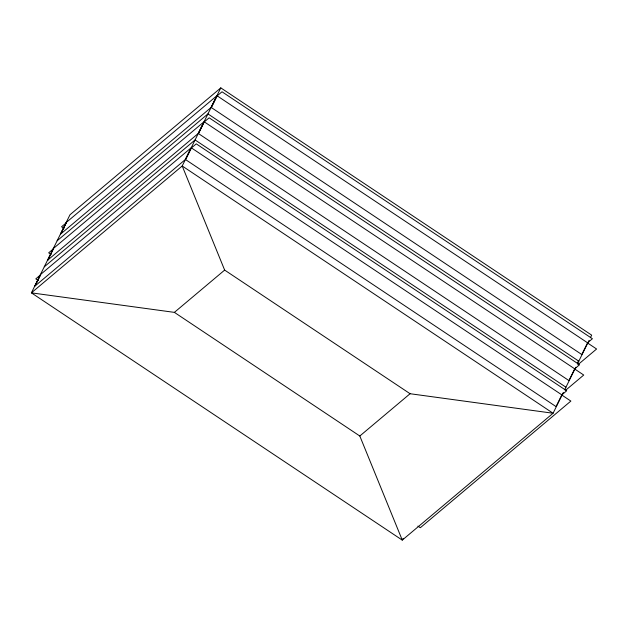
<?xml version="1.0" encoding="UTF-8"?>
<svg xmlns="http://www.w3.org/2000/svg" width="628" height="628" viewBox="0 0 628 628"><rect width="100%" height="100%" fill="white"/><g stroke="black" fill="none" stroke-linecap="round" stroke-linejoin="round"><path stroke-width="0.94" d="M35.254 285.685L40.639 274.789L35.812 278.856L38.253 280.488M47.712 260.487L53.506 248.759L48.678 252.825L51.119 254.458M60.995 233.616L66.372 222.72L61.544 226.786L63.985 228.419M590.383 337.746L591.67 335.148L220.805 87.881L182.206 165.98L31.4 292.852L402.265 540.119L553.072 413.248L563.363 392.421M191.446 147.91L185.653 159.645L556.039 406.599L561.84 394.871L566.676 390.804L196.281 143.851L191.446 147.91L561.84 394.871M204.312 121.879L198.519 133.607L568.905 380.568L574.706 368.832L579.542 364.766L209.148 117.813L204.312 121.879L574.706 368.832M217.178 95.849L211.385 107.576L581.779 354.53L587.572 342.802L592.408 338.735L222.014 91.782L217.178 95.849L587.572 342.802M403.121 538.384L402.265 540.119L359.813 436.013L174.388 312.375L31.4 292.852L69.998 214.752L220.805 87.881M564.65 389.815L575.798 367.254M577.517 363.785L589.095 340.352M57.132 240.791L207.939 113.911L578.804 361.179L577.305 362.442M44.266 266.822L195.073 139.942L565.938 387.209M174.388 312.375L224.651 270.087L182.206 165.98L553.072 413.248L410.084 393.725L224.651 270.087M359.813 436.013L410.084 393.725M577.878 364.758L596.6 349.003L587.682 343.061M565.757 390.161L583.734 375.042L574.816 369.091M561.95 395.13L570.868 401.072L420.313 527.732L417.887 526.115M40.537 274.522L34.736 286.258L185.284 159.591L191.085 147.855L40.537 274.522M53.404 248.484L47.602 260.22L198.15 133.56L203.951 121.824L53.404 248.484M66.27 222.453L60.469 234.189L211.016 107.529L216.817 95.794L66.27 222.453"/></g></svg>
